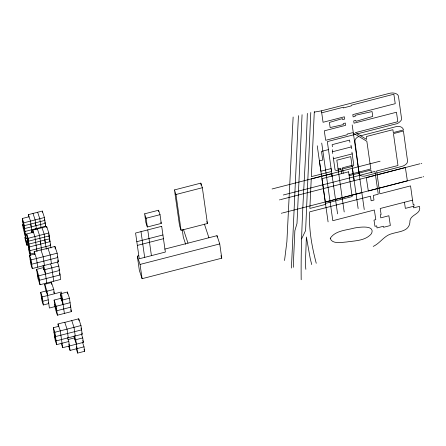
<?xml version="1.0" encoding="UTF-8"?>
<svg xmlns="http://www.w3.org/2000/svg" width="446" height="446" viewBox="0 0 446 446"><rect width="100%" height="100%" fill="white"/><g stroke="black" fill="none" stroke-linecap="round" stroke-linejoin="round"><path stroke-width="0.67" d="M301.189 279.754C300.504 224.249 305.677 168.833 307.333 113.362M348.945 174.642L370.804 168.967L366.857 141.298L355.39 134.363L327.336 141.594L331.506 171.504L311.364 176.627L314.307 111.567M293.133 117.014L286.889 241.671L284.531 260.525M291.428 268.046L298.435 115.648M302.065 114.717L296.991 223.491L294.862 230.749L293.646 257.86L293.619 267.293M310.79 112.47L305.61 230.549L301.58 238.939M373.207 246.409C380.198 243.248 384.14 235.566 391.856 233.71C399.995 231.195 410.086 231.474 409.991 220.569C411.039 214.141 421.621 214.125 419.463 206.386L413.643 207.847L413.425 206.325L414.027 206.152L413.91 204.279L413.13 204.48L410.543 185.893L379.864 193.798L376.614 170.991L397.994 165.511L393.444 133.627L403.429 130.979L407.627 161.474C407.042 164.791 403.178 166.207 400.24 166.832L376.892 172.948M358.796 136.47C356.806 137.379 354.419 139.275 355.005 141.739L358.913 172.061M360.58 135.801L397.191 126.369A8.463 5.196 -18.3 0 1 399.025 126.452C401.026 126.608 403.072 127.851 403.491 129.937L393.294 132.562L392.887 129.702L366.417 136.509L366.584 139.392L355.351 132.64L397.838 121.697L396.461 112.247L354.035 123.174L353.678 120.911L355.841 120.353L355.98 121.34L372.75 116.439L372.059 111.561L355.1 115.352L355.239 116.345L353.137 116.885L352.786 114.616L395.24 103.684L393.863 94.212L351.236 105.228L351.325 105.869L343.381 107.932L343.281 107.252L321.711 112.821L323.06 122.282L344.401 116.791L344.73 119.065L342.595 119.617L342.45 118.608L329.41 122.433L330.14 127.55L343.336 124.612L343.197 123.603L345.321 123.04L345.65 125.332L324.309 130.834L325.658 140.3L347.233 134.748L347.133 134.073L352.463 132.702L355.39 134.363M343.275 173.193L342.478 167.808L351.983 165.366L350.74 156.618L336.825 160.198L338.068 168.945L340.805 168.242L340.967 169.374L336.591 170.523L335.085 170.015L333.195 156.97M375.253 173.371L365.982 175.796C363.59 176.638 359.214 176.426 359.063 173.126L370.955 170.049L371.284 172.357M377.171 174.893L405.358 167.534L407.371 180.814L379.067 188.206M375.532 175.317L366.289 177.731L368.329 191.005L377.455 188.619L374.975 171.409L283.316 194.997M328.273 149.644L321.477 151.406L322.793 160.025L319.397 160.917L320.958 171.236L331.116 168.566L337.572 213.857M342.639 168.945L352.518 166.386L353.778 165.171L351.95 152.147M349.095 175.707L359.063 173.126M314.291 112.102L321.399 110.848L388.951 93.476C391.844 92.612 395 92.746 397.548 94.502L398.451 96.052L401.606 119.021L401.339 120.074C399.884 122.02 397.899 123.782 395.396 124.055L357.291 133.872M28.683 216.946L28.354 214.637L42.292 211.058L44.427 217.514L45.665 226.167L24.97 231.485L22.685 224.589L23.22 228.313L25.5 235.215L26.727 234.897M23.532 227.148L22.3 218.495L29.057 216.756M27.206 238.236L25.974 238.554L23.738 222.838L44.427 217.514M174.458 189.918L200.823 183.133L202.345 187.727L207.446 223.518L181.076 230.298L179.56 225.704L174.458 189.918L175.975 194.506L181.076 230.298M332.699 153.485L332.543 151.735L351.236 146.929M33.065 232.433L32.736 230.125L46.674 226.54L48.815 233.002L50.956 248.048M175.975 194.506L202.345 187.727M27.914 242.63L26.682 233.977L33.439 232.243M333.446 158.709L352.201 153.887M30.551 255.374L28.12 238.32L48.815 233.002M28.159 244.921L26.927 245.239L26.453 241.894L27.68 241.581M144.627 213.818L158.564 210.233L160.03 214.671L161.274 223.413L147.336 226.997L145.87 222.56L144.627 213.818L146.093 218.256L147.336 226.997M146.093 218.256L160.03 214.671M272.066 188.976L380.087 161.201M34.632 254.705L34.191 251.611L40.943 249.877L43.229 256.779L44.461 265.426M40.993 250.028L54.93 246.443L57.166 253.194L58.398 261.847L32.29 268.559L30.78 263.993L29.547 255.341L34.961 253.947M34.66 252.932L30.361 254.042L28.851 249.47M32.29 268.559L31.058 259.906L57.166 253.194M279.447 199.908L280.043 199.752M280.651 199.596L419.987 163.771M421.197 163.459L421.793 163.303M136.816 241.682L162.924 234.97M57.367 261.69L58.805 266.05L60.712 279.413L40.017 284.738L37.882 278.276L36.611 269.367L43.368 267.628L45.503 274.089M137.346 245.406L163.453 238.694M46.774 282.998L44.868 269.635L58.805 266.05M281.354 213.272L281.95 213.121M282.552 212.965L421.894 177.134M423.098 176.828L423.7 176.672M325.262 202.077L361.817 192.678M40.017 284.738L38.746 275.823L59.441 270.505L59.028 269.261M325.591 204.391L309.864 208.433L311.241 178.902L331.651 173.767L331.896 176.12M164.78 249.102L217.012 235.672L219.744 243.929L221.774 258.195L142.09 278.683L139.358 270.427L137.323 256.16L138.661 255.82M47.616 295.525L45.336 288.623L44.717 284.297L51.474 282.558L53.754 289.46L54.373 293.786L53.749 291.907M142.09 278.683L140.055 264.422L219.744 243.929M48.235 299.851L42.816 301.24L41.305 296.674L40.692 292.347L46.105 290.959L46.373 292.81M70.094 302.706L49.4 308.03L47.003 291.199L53.754 289.46M321.722 143.077L332.816 220.703L374.35 210.005L375.816 219.644L373.999 220.112L374.947 226.328L376.703 225.877L377.026 227.923L383.415 226.261L383.566 227.287L390.362 225.52L388.873 215.736L380.784 217.854L380.31 214.743L381.118 214.515L380.198 208.499L412.544 200.165M48.352 302.332L48.765 303.575L43.351 304.969L42.203 296.913L61.342 291.996L64.391 313.41M61.425 300.816L60.427 293.814L67.396 292.024L69.459 298.251L71.366 311.62L57.422 315.205L55.365 308.972L54.094 300.063L61.063 298.274L63.126 304.501M69.459 298.251L62.49 300.047L60.427 293.814M58.348 326.444L57.991 323.969L64.748 322.235L67.034 329.131L68.266 337.784M64.798 322.38L78.736 318.795L80.971 325.552L82.203 334.199L56.096 340.917L54.585 336.345L53.353 327.698L58.766 326.305M67.513 337.633L68.796 341.508L56.625 344.641L54.858 332.264L80.971 325.552M68.004 339.573L74.337 337.945L76.4 344.173M82.56 342.478L84.004 346.837L84.64 351.292L77.671 353.087L75.764 339.718L82.733 337.929L81.495 334.188M61.18 343.18L62.674 347.702L83.369 342.383L82.733 337.929M68.623 346.063L70.067 350.422L84.004 346.837M413.425 206.325L405.353 208.377L404.45 202.244M220.937 255.653L221.774 258.195M206.793 221.55L207.446 223.518M204.385 224.037L208.918 237.751M183.44 229.417L187.978 243.137M185.692 244.336L183.312 237.149L182.247 229.679M160.855 222.147L161.274 223.413M137.323 256.16L140.055 264.422M57.378 256.288L57.779 257.52L31.672 264.233L30.161 259.667M80.977 328.033L81.585 329.873L55.477 336.591L53.966 332.025M44.41 219.109L44.84 220.396L24.145 225.721L22.713 221.378M57.79 260.001L58.398 261.847M81.796 332.972L82.203 334.199M44.823 221.991L45.252 223.284L24.558 228.603L23.12 224.26M48.798 234.59L49.222 235.884L28.533 241.202L27.095 236.865M45.236 224.873L45.665 226.167M48.781 236.185L49.634 238.766L28.94 244.09L27.507 239.747M49.199 239.095L50.047 241.654L29.352 246.972L27.072 240.071L27.602 243.795L29.882 250.697L50.576 245.378L50.153 244.101M82.75 340.51L83.369 342.383M59.457 273.091L60.076 274.959L39.382 280.283L37.247 273.822M70.317 305.917L70.73 307.166L56.787 310.75L54.73 304.518M84.021 349.424L84.64 351.292M70.747 309.753L71.366 311.62M37.648 212.251L39.783 218.707L41.015 227.36M42.03 227.733L44.165 234.195L46.312 249.247M47.962 248.232L50.197 254.984L51.429 263.636M71.767 320.59L74.003 327.342L75.235 335.994M44.332 239.619L45.397 242.847M74.527 335.977L75.764 339.718M50.604 264.104L51.836 267.84L53.743 281.209M32.998 213.444L35.139 219.906L36.371 228.558M76.417 346.759L77.035 348.627M37.386 228.932L39.521 235.388L41.573 249.771M35.106 223.089L35.959 225.67M76.227 348.722L77.671 353.087M35.635 228.447L36.054 229.729M40.324 242.747L40.753 244.04M28.354 214.637L30.49 221.099L32.168 232.857M32.736 230.125L34.872 236.586L37.018 251.633M30.495 224.388L31.315 226.869M43.429 265.27L44.868 269.635M31.393 230.866L32.04 232.823M68.812 344.095L69.431 345.968M54.094 300.063L56.157 306.291L57.422 315.205M34.191 251.611L36.472 258.513L37.704 267.165M57.991 323.969L60.277 330.871L62.674 347.702M44.717 284.297L47.003 291.199M22.3 218.495L23.738 222.838M26.682 233.977L28.12 238.32M36.611 269.367L38.746 275.823M25.974 238.554L24.463 233.988L23.989 230.643M26.453 241.894L24.943 237.328L25.416 240.673L26.927 245.239M30.189 255.424L29.325 252.815L28.371 246.131M29.547 255.341L31.058 259.906M53.353 327.698L54.858 332.264M40.692 292.347L42.203 296.913M56.625 344.641L55.187 340.298L54.657 336.574M43.351 304.969L41.913 300.626L41.383 296.902M311.715 264.562L310.226 258.518L306.38 236.965L305.371 264.272L305.856 269.339M316.247 263.279C311.893 246.543 308.626 229.194 309.725 211.833L370.475 196.212L371.128 200.795L373.982 200.064L373.324 195.476L378.253 194.211L377.455 188.619M321.399 110.848L321.711 112.821M340.967 169.374L341.603 173.622M352.189 124.908L364.254 209.559M350.991 145.19L351.487 148.674M349.887 142.257L349.575 140.094L332.136 144.677L332.426 146.751M351.95 165.137L358.144 208.572M338.04 168.711L344.2 211.95M317.24 145.786L328.089 221.879M217.012 235.672L217.202 237.032M200.823 183.133L201.118 185.201M158.564 210.233L158.754 211.582M147.754 229.902L151.423 255.642M140.997 231.636L144.666 257.381M78.736 318.795L79.003 320.652M74.069 336.033L74.521 339.216M67.396 292.024L67.669 293.931M68.796 341.508L70.067 350.422M54.93 246.443L55.287 248.913M46.674 226.54L46.841 227.694M42.292 211.058L42.459 212.212M51.474 282.558L51.736 284.414M43.084 265.314L43.714 269.769M43.368 267.628L43.641 269.54M352.435 168.309L354.174 180.747M332.342 149.717L332.543 151.735M330.246 238.298C332.036 244.402 341.63 242.295 346.509 241.988C355.027 240.689 365.469 240.912 371.485 233.665C375.604 224.611 358.874 227.209 354.436 228.029C346.23 230.281 335.325 230.532 330.246 238.298M348.605 171.821L321.99 178.668L325.513 203.404L352.128 196.558L348.605 171.821M161.692 226.317L135.578 233.029L139.252 258.775L165.36 252.057L161.692 226.317"/></g></svg>
